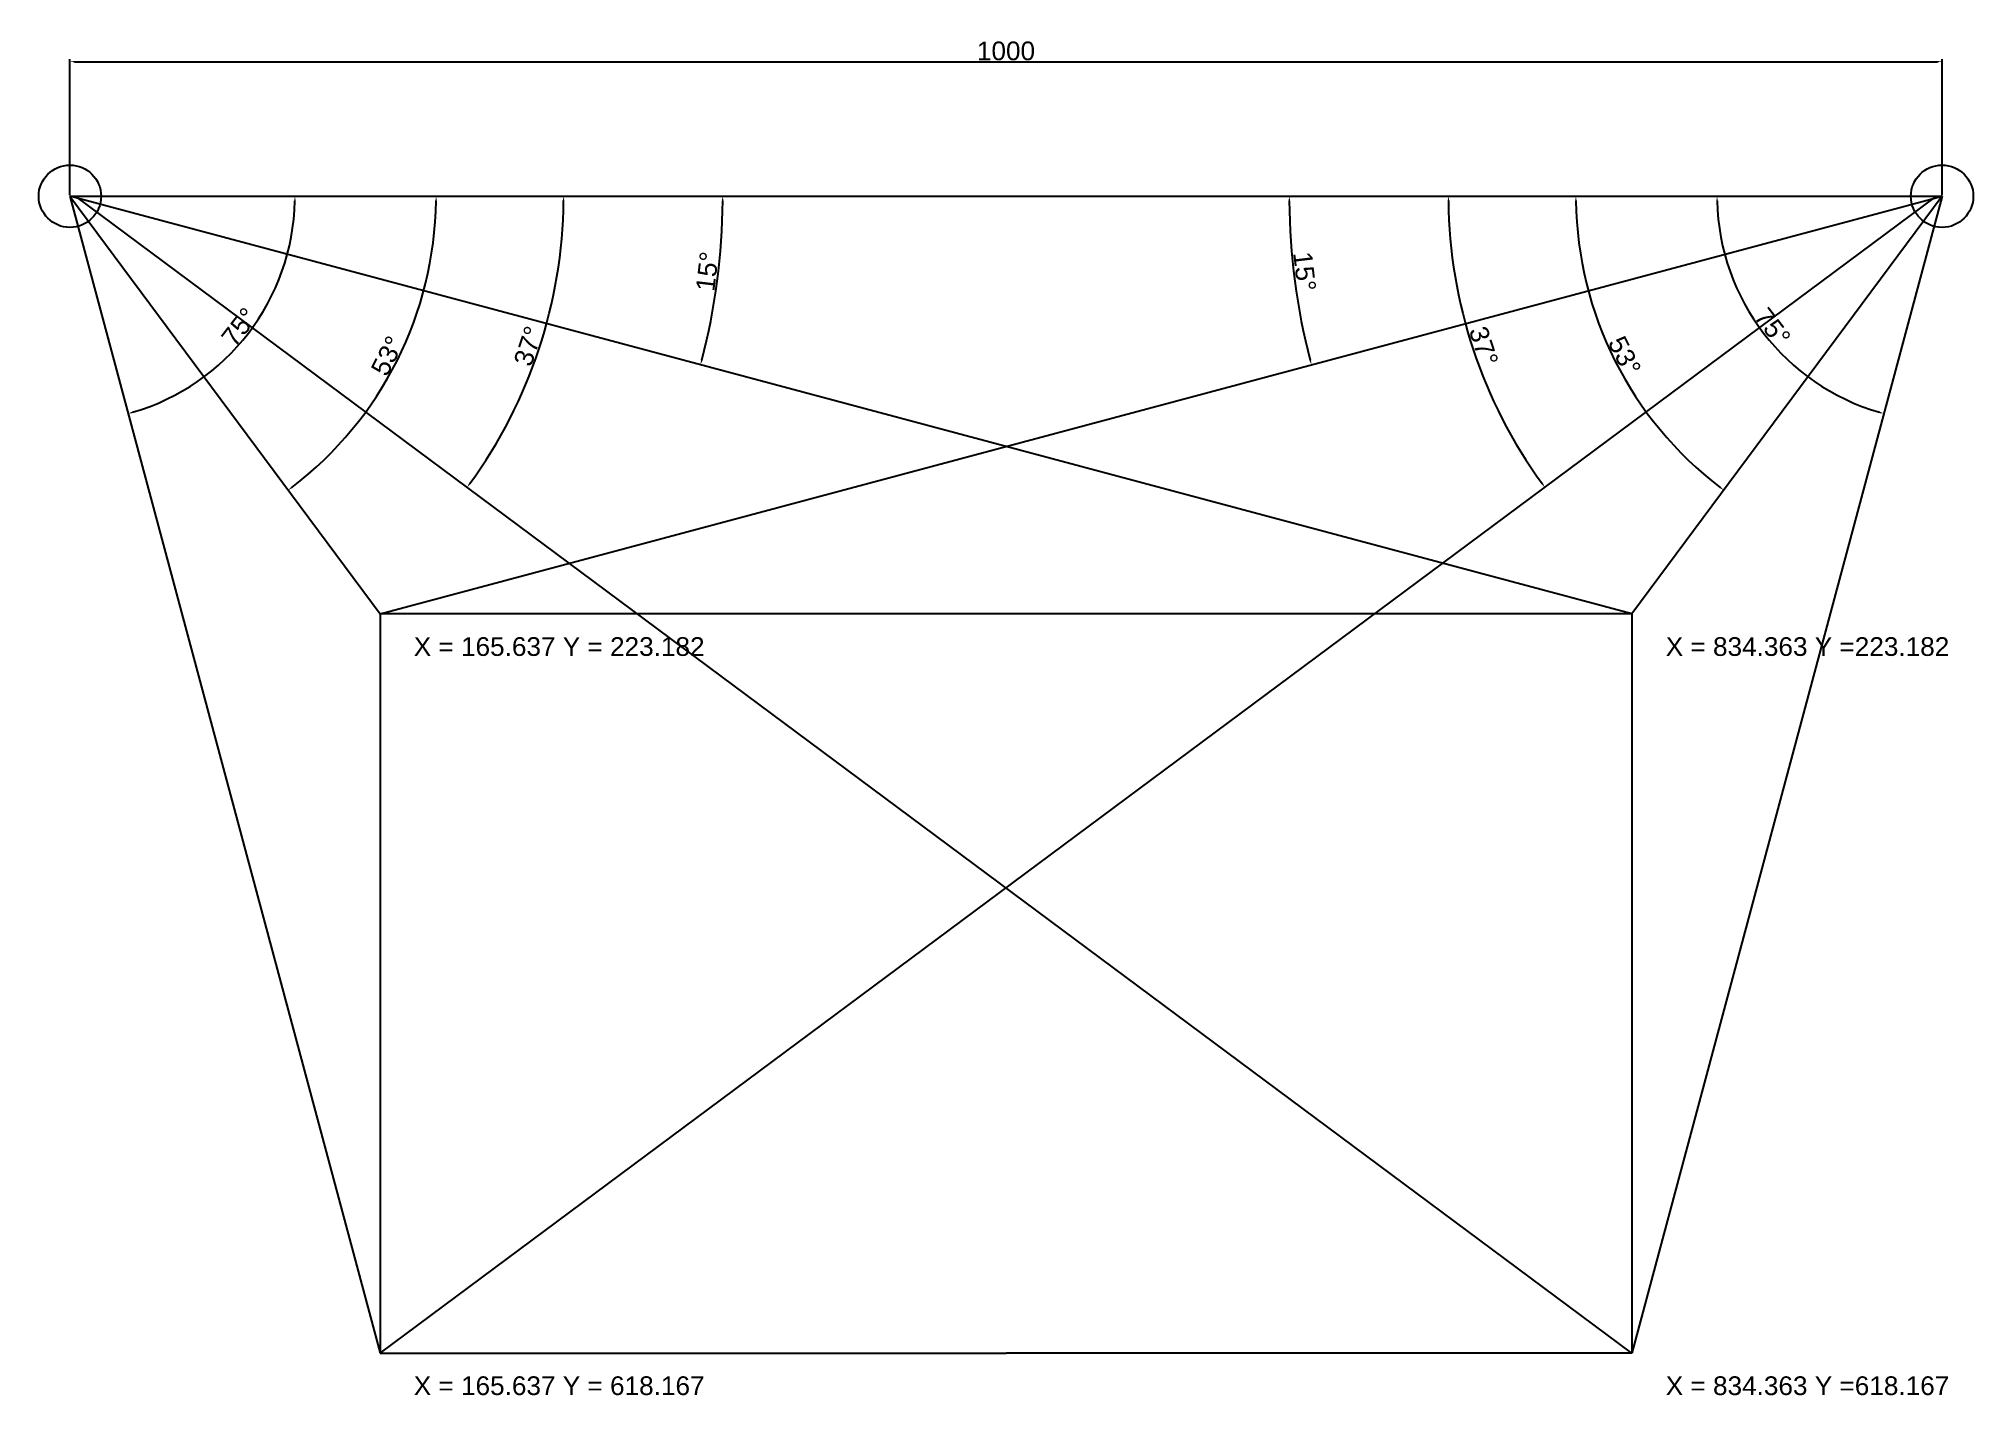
# Model space of a CAD drawing. Header units: millimetres. Extents: x -17 to 1017, y -641 to 84.
import ezdxf

# ---------------------------------------------------------------- set-up
doc = ezdxf.new("R2010")
doc.units = ezdxf.units.MM
doc.styles.get("Standard").update_dxf_attribs({"font": 'arial.ttf'})
doc.dimstyles.new('ISO-25', dxfattribs={"dimtxt": 2.5, "dimasz": 2.5, "dimexe": 1.25, "dimexo": 0.625, "dimtad": 1, "dimtxsty": 'Standard', "dimcen": 2.5, "dimadec": 0, "dimazin": 0, "dimtfac": 1, "dimtmove": 0, "dimatfit": 3, "dimfxl": 1, "dimarcsym": 0})

# ---------------------------------------------------------------- blocks, each defined once
blk = doc.blocks.new('*D1')
at = {"color": 0, "lineweight": -2}
blk.add_arc((1000, 0), 348.7, 180.4108, 194.5645, dxfattribs=at)
at = {"color": 0}
for points in [[(651.8, -2.5), (650.9, -2.5), (651.3, 0)], [(662.1, -87.8), (662.9, -87.6), (663.2, -90.1)]]:
    blk.add_solid(points, dxfattribs=at)
at = {"layer": 'Defpoints', "color": 0}
for p in [(0, 0), (1000, 0), (1000, 0), (656.6, -60.4), (165.6, -223.2)]:
    blk.add_point(p, dxfattribs=at)
at = {"color": 0, "insert": (659.5, -40.2), "char_height": 10, "attachment_point": 5, "rotation": 276.7347}
blk.add_mtext('15%%d', dxfattribs=at)
blk = doc.blocks.new('*D2')
at = {"color": 0, "lineweight": -2}
blk.add_arc((996.9, 0), 260.6, 180.5496, 216.085, dxfattribs=at)
at = {"color": 0}
for points in [[(736.8, -2.5), (735.9, -2.5), (736.3, 0)], [(786, -153.7), (786.7, -153.2), (787.8, -155.5)]]:
    blk.add_solid(points, dxfattribs=at)
at = {"layer": 'Defpoints', "color": 0}
for p in [(0, 0), (997.1, 0.1), (1000, 0), (742.2, -55.1), (165.6, -618.2)]:
    blk.add_point(p, dxfattribs=at)
at = {"color": 0, "insert": (755.1, -80.1), "char_height": 10, "attachment_point": 5, "rotation": 288.3173}
blk.add_mtext('37%%d', dxfattribs=at)
blk = doc.blocks.new('*D3')
at = {"color": 0, "lineweight": -2}
blk.add_arc((1000, 0), 120.2, 181.1913, 253.8087, dxfattribs=at)
at = {"color": 0}
for points in [[(880.2, -2.5), (879.4, -2.5), (879.8, 0)], [(966.4, -115.9), (966.6, -115.1), (968.9, -116.1)]]:
    blk.add_solid(points, dxfattribs=at)
at = {"layer": 'Defpoints', "color": 0}
for p in [(0, 0), (1000, 0), (1000, 0), (891, -50.8), (834.4, -618.2)]:
    blk.add_point(p, dxfattribs=at)
at = {"color": 0, "insert": (909.4, -69.9), "char_height": 10, "attachment_point": 5, "rotation": 307.6499}
blk.add_mtext('75%%d', dxfattribs=at)
blk = doc.blocks.new('*D4')
at = {"color": 0, "lineweight": -2}
blk.add_arc((1000, 0), 195.6, 180.7323, 232.6862, dxfattribs=at)
at = {"color": 0}
for points in [[(804.8, -2.5), (804, -2.5), (804.4, 0)], [(881.2, -155.9), (881.7, -155.2), (883.4, -157.1)]]:
    blk.add_solid(points, dxfattribs=at)
at = {"layer": 'Defpoints', "color": 0}
for p in [(0, 0), (1000, 0), (1000, 0), (813.8, -59.8), (834.4, -223.2)]:
    blk.add_point(p, dxfattribs=at)
at = {"color": 0, "insert": (830.4, -85.3), "char_height": 10, "attachment_point": 5, "rotation": 296.7093}
blk.add_mtext('53%%d', dxfattribs=at)
blk = doc.blocks.new('*D5')
at = {"color": 0, "lineweight": -2}
blk.add_arc((0, 0), 120.2, 286.1913, 358.8087, dxfattribs=at)
at = {"color": 0}
for points in [[(120.6, -2.5), (119.8, -2.5), (120.2, 0)], [(33.4, -115.1), (33.6, -115.9), (31.1, -116.1)]]:
    blk.add_solid(points, dxfattribs=at)
at = {"layer": 'Defpoints', "color": 0}
for p in [(0, 0), (0, 0), (1000, 0), (109, -50.8), (165.6, -618.2)]:
    blk.add_point(p, dxfattribs=at)
at = {"color": 0, "insert": (90.6, -69.9), "char_height": 10, "attachment_point": 5, "rotation": 52.3501}
blk.add_mtext('75%%d', dxfattribs=at)
blk = doc.blocks.new('*D6')
at = {"color": 0, "lineweight": -2}
blk.add_arc((0, 0), 195.6, 307.3138, 359.2677, dxfattribs=at)
at = {"color": 0}
for points in [[(196, -2.5), (195.2, -2.5), (195.6, 0)], [(118.3, -155.2), (118.8, -155.9), (116.6, -157.1)]]:
    blk.add_solid(points, dxfattribs=at)
at = {"layer": 'Defpoints', "color": 0}
for p in [(0, 0), (0, 0), (1000, 0), (159, -113.9), (165.6, -223.2)]:
    blk.add_point(p, dxfattribs=at)
at = {"color": 0, "insert": (169.6, -85.3), "char_height": 10, "attachment_point": 5, "rotation": 63.2907}
blk.add_mtext('53%%d', dxfattribs=at)
blk = doc.blocks.new('*D7')
at = {"color": 0, "lineweight": -2}
blk.add_arc((3.1, 0), 260.6, 323.915, 359.4504, dxfattribs=at)
at = {"color": 0}
for points in [[(264.1, -2.5), (263.2, -2.5), (263.7, 0)], [(213.3, -153.2), (214, -153.7), (212.2, -155.5)]]:
    blk.add_solid(points, dxfattribs=at)
at = {"layer": 'Defpoints', "color": 0}
for p in [(0, 0), (2.9, 0.1), (1000, 0), (240.3, -107.8), (834.4, -618.2)]:
    blk.add_point(p, dxfattribs=at)
at = {"color": 0, "insert": (244.9, -80.1), "char_height": 10, "attachment_point": 5, "rotation": 71.6827}
blk.add_mtext('37%%d', dxfattribs=at)
blk = doc.blocks.new('*D8')
at = {"color": 0, "lineweight": -2}
blk.add_arc((0, 0), 348.7, 345.4355, 359.5892, dxfattribs=at)
at = {"color": 0}
for points in [[(349.1, -2.5), (348.2, -2.5), (348.7, 0)], [(337.1, -87.6), (337.9, -87.8), (336.8, -90.1)]]:
    blk.add_solid(points, dxfattribs=at)
at = {"layer": 'Defpoints', "color": 0}
for p in [(0, 0), (0, 0), (1000, 0), (343.4, -60.4), (834.4, -223.2)]:
    blk.add_point(p, dxfattribs=at)
at = {"color": 0, "insert": (340.5, -40.2), "char_height": 10, "attachment_point": 5, "rotation": 83.2653}
blk.add_mtext('15%%d', dxfattribs=at)
blk = doc.blocks.new('*D9')
at = {"color": 0, "lineweight": -2}
for p, q in [((0, 0.6), (0, 73.2)), ((1000, 0.6), (1000, 73.2)), ((2.5, 71.9), (997.5, 71.9))]:
    blk.add_line(p, q, dxfattribs=at)
at = {"color": 0}
for points in [[(2.5, 72.3), (2.5, 71.5), (0, 71.9)], [(997.5, 71.5), (997.5, 72.3), (1000, 71.9)]]:
    blk.add_solid(points, dxfattribs=at)
at = {"layer": 'Defpoints', "color": 0}
for p in [(1000, 71.9), (0, 0), (1000, 0)]:
    blk.add_point(p, dxfattribs=at)
at = {"color": 0, "insert": (500, 77.6), "char_height": 10, "attachment_point": 5}
blk.add_mtext('1000', dxfattribs=at)

msp = doc.modelspace()

# ---------------------------------------------------------------- linework, layer by layer
for p, q in [((0, 0), (165.637, -223.182)), ((0, 0), (165.637, -618.167)), ((0, 0), (1000, 0)), ((834.363, -618.167), (2.921, 0.096)), ((165.637, -618.167), (997.079, 0.096)), ((165.637, -223.182), (1000, 0)), ((1000, 0), (834.363, -223.182)), ((1000, 0), (834.363, -618.167)), ((834.363, -223.182), (0, 0)), ((834.363, -223.182), (165.637, -223.182)), ((165.637, -223.182), (165.637, -618.167)), ((834.363, -223.182), (834.363, -618.167)), ((165.637, -618.167), (500, -618.167)), ((834.363, -618.167), (500, -618.167))]:
    msp.add_line(p, q)
for centre in [(0, 0), (1000, 0)]:
    msp.add_circle(centre, 16.667)

# ---------------------------------------------------------------- texts
at = {"char_height": 10, "width": 359.55358, "attachment_point": 1}
for s, insert in [('{X = 165.637 Y = 223.182}', (183.661, -235.645)), ('{X = 834.363 Y =223.182}', (852.386, -235.645)), ('{X = 165.637 Y = 618.167}', (183.661, -630.631)), ('{X = 834.363 Y =618.167}', (852.386, -630.631))]:
    msp.add_mtext(s, dxfattribs=dict(at, insert=insert))

# ---------------------------------------------------------------- dimensions: what is measured, and where the dimension line sits
dim = msp.add_linear_dim(base=(1000, 71.901), p1=(0, 0), p2=(1000, 0), dimstyle='ISO-25', override={"dimtxt": 10, "dimlfac": 1})
dim.commit()
dim.dimension.update_dxf_attribs({"geometry": '*D9', "text_midpoint": (500, 71.901), "dimtype": 160})
for base, line1, line2, picture, middle in [((742.242, -55.123), ((165.637, -618.167), (997.079, 0.096)), ((0, 0), (1000, 0)), '*D2', (755.052, -80.081)), ((240.335, -107.752), ((834.363, -618.167), (2.921, 0.096)), ((1000, 0), (0, 0)), '*D7', (244.948, -80.081)), ((813.766, -59.815), ((0, 0), (1000, 0)), ((1000, 0), (834.363, -223.182)), '*D4', (830.444, -85.312)), ((159.021, -113.9), ((1000, 0), (0, 0)), ((0, 0), (165.637, -223.182)), '*D6', (169.556, -85.312))]:
    dim = msp.add_angular_dim_2l(base=base, line1=line1, line2=line2, dimstyle='ISO-25', override={"dimtxt": 10})
    dim.commit()
    dim.dimension.update_dxf_attribs({"geometry": picture, "text_midpoint": middle})
for base, line1, line2, picture, middle in [((656.615, -60.446), ((165.637, -223.182), (1000, 0)), ((0, 0), (1000, 0)), '*D1', (653.741, -40.889)), ((891.025, -50.816), ((0, 0), (1000, 0)), ((1000, 0), (834.363, -618.167)), '*D3', (904.798, -73.447)), ((108.975, -50.816), ((1000, 0), (0, 0)), ((0, 0), (165.637, -618.167)), '*D5', (95.202, -73.447)), ((343.385, -60.446), ((834.363, -223.182), (0, 0)), ((1000, 0), (0, 0)), '*D8', (346.259, -40.889))]:
    dim = msp.add_angular_dim_2l(base=base, line1=line1, line2=line2, dimstyle='ISO-25', override={"dimtxt": 10})
    dim.commit()
    dim.dimension.update_dxf_attribs({"geometry": picture, "text_midpoint": middle, "dimtype": 162})

doc.saveas('drawing.dxf')
